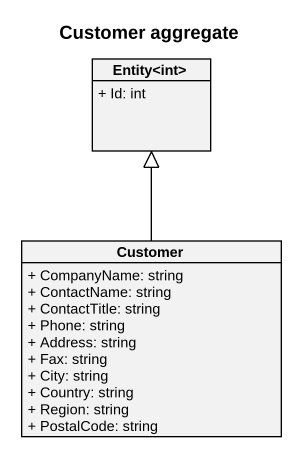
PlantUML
@startuml
title Customer aggregate
hide circle
hide empty members
skinparam classAttributeIconSize 0
class "Entity<int>" as Entity_int {
  + Id: int
}
class Customer {
  + CompanyName: string
  + ContactName: string
  + ContactTitle: string
  + Phone: string
  + Address: string
  + Fax: string
  + City: string
  + Country: string
  + Region: string
  + PostalCode: string
}
Customer -up-|> Entity_int
@enduml
